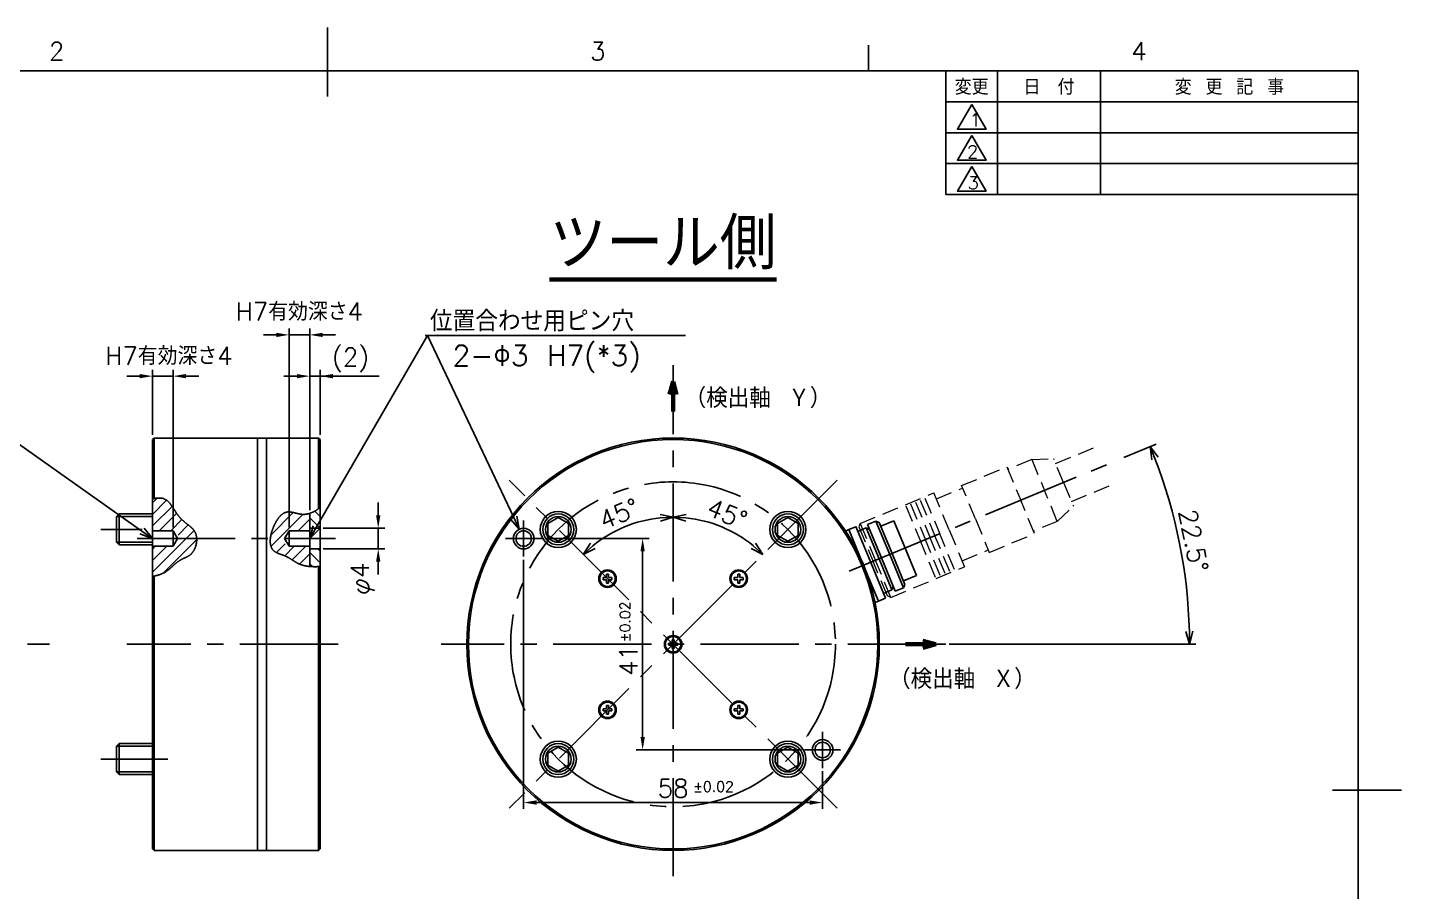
# Model space of a CAD drawing. Extents: x 0 to 418, y 0 to 295.
# Drawn here: x 151.8 to 418.4, y 127.8 to 295.4 of the extents above; entities that cross this region are included whole.
import ezdxf
from ezdxf import colors
from ezdxf.entities.mleader import LeaderData, LeaderLine
from ezdxf.enums import TextEntityAlignment as Align
from ezdxf.math import Vec2, Vec3

# ---------------------------------------------------------------- set-up
doc = ezdxf.new("R2010")
doc.units = 0
doc.header["$MEASUREMENT"] = 0
doc.linetypes.add('CENTER2', pattern=[28.575, 19.05, -3.175, 3.175, -3.175])
doc.linetypes.add('HIDDEN2', pattern=[4.7625, 3.175, -1.5875])
doc.layers.get('0').update_dxf_attribs({"linetype": 'CONTINUOUS'})
doc.layers.get('DEFPOINTS').update_dxf_attribs({"linetype": 'CONTINUOUS'})
for name, color, linetype in [('かくれ線', 11, 'HIDDEN2'), ('テキスト', 4, 'CONTINUOUS'), ('ハッチング', 11, 'CONTINUOUS'), ('中心線', 1, 'CENTER2'), ('切断線', 5, 'CONTINUOUS'), ('図面枠', 7, 'CONTINUOUS'), ('外形線', 3, 'CONTINUOUS'), ('外形補助線', 11, 'CONTINUOUS'), ('寸法', 4, 'CONTINUOUS')]:
    doc.layers.add(name, color=color, linetype=linetype)
doc.styles.get("Standard").update_dxf_attribs({"font": 'txt.shx', "bigfont": 'extfont2.shx'})
doc.dimstyles.new('KIKAI2013', dxfattribs={"dimtxt": 3.5, "dimasz": 2.5, "dimexe": 1.25, "dimexo": 0.625, "dimgap": 1, "dimtad": 1, "dimdec": 4, "dimdsep": 46, "dimtxsty": 'STANDARD', "dimcen": 2.5, "dimclrd": 256, "dimclre": 256, "dimclrt": 256, "dimadec": 0, "dimazin": 0, "dimtfac": 1, "dimtdec": 4, "dimtmove": 2, "dimatfit": 3, "dimfxl": 1, "dimtolj": 1, "dimarcsym": 0})
doc.dimstyles.get("Standard").update_dxf_attribs({"dimtxt": 3.5, "dimasz": 2.5, "dimexe": 1.25, "dimexo": 0.625, "dimgap": 1, "dimtad": 1, "dimdec": 4, "dimdsep": 46, "dimtxsty": 'STANDARD', "dimcen": 0, "dimadec": 0, "dimazin": 0, "dimtfac": 0.6, "dimtdec": 4, "dimtmove": 2, "dimatfit": 3, "dimfxl": 1, "dimtolj": 1, "dimarcsym": 0})

# ---------------------------------------------------------------- blocks, each defined once
blk = doc.blocks.new('*D23')
at = {"layer": 'DEFPOINTS', "color": 0}
for p in [(248.08, 192.78), (306.08, 151.78), (306.08, 145.08)]:
    blk.add_point(p, dxfattribs=at)
at = {"layer": '寸法', "color": 0, "lineweight": -2}
for p, q in [((248.08, 192.15), (248.08, 143.83)), ((306.08, 151.15), (306.08, 143.83)), ((250.58, 145.08), (303.58, 145.08))]:
    blk.add_line(p, q, dxfattribs=at)
at = {"layer": '寸法', "color": 0}
for points in [[(250.58, 145.5), (250.58, 144.66), (248.08, 145.08)], [(303.58, 145.5), (303.58, 144.66), (306.08, 145.08)]]:
    blk.add_solid(points, dxfattribs=at)
at = {"layer": '寸法', "color": 0, "insert": (277.08, 147.83), "char_height": 3.5, "attachment_point": 5}
blk.add_mtext('\\A1;58', dxfattribs=at)
blk = doc.blocks.new('*D24')
at = {"layer": 'DEFPOINTS', "color": 0}
for p in [(251.58, 196.28), (271.17, 155.28), (302.58, 155.28)]:
    blk.add_point(p, dxfattribs=at)
at = {"layer": '寸法', "color": 0, "lineweight": -2}
for p, q in [((252.21, 196.28), (272.42, 196.28)), ((271.17, 193.78), (271.17, 157.78)), ((301.96, 155.28), (269.92, 155.28))]:
    blk.add_line(p, q, dxfattribs=at)
at = {"layer": '寸法', "color": 0}
for points in [[(270.75, 193.78), (271.59, 193.78), (271.17, 196.28)], [(270.75, 157.78), (271.59, 157.78), (271.17, 155.28)]]:
    blk.add_solid(points, dxfattribs=at)
at = {"layer": '寸法', "color": 0, "insert": (268.42, 172.63), "char_height": 3.5, "attachment_point": 5, "rotation": 90}
blk.add_mtext('\\A1;41', dxfattribs=at)
blk = doc.blocks.new('*D29')
at = {"layer": 'DEFPOINTS', "color": 0}
for p in [(208.58, 198.28), (219.87, 198.28), (208.58, 194.28)]:
    blk.add_point(p, dxfattribs=at)
at = {"layer": '寸法', "color": 0, "lineweight": -2}
for p, q in [((219.87, 200.78), (219.87, 203.28)), ((209.21, 198.28), (221.12, 198.28)), ((219.87, 194.28), (219.87, 198.28)), ((209.21, 194.28), (221.12, 194.28)), ((219.87, 191.78), (219.87, 189.28))]:
    blk.add_line(p, q, dxfattribs=at)
at = {"layer": '寸法', "color": 0}
for points in [[(219.45, 200.78), (220.29, 200.78), (219.87, 198.28)], [(219.45, 191.78), (220.29, 191.78), (219.87, 194.28)]]:
    blk.add_solid(points, dxfattribs=at)
at = {"layer": '寸法', "color": 0, "insert": (216.91, 188.48), "char_height": 3.5, "attachment_point": 5, "rotation": 90}
blk.add_mtext('\\A1;φ4', dxfattribs=at)
blk = doc.blocks.new('*D12')
at = {"layer": 'DEFPOINTS', "color": 0}
for p in [(180.08, 227.78), (176.08, 215.78), (180.08, 197.78)]:
    blk.add_point(p, dxfattribs=at)
at = {"layer": '寸法', "color": 0, "lineweight": -2}
for p, q in [((173.58, 227.78), (171.08, 227.78)), ((176.08, 216.4), (176.08, 229.03)), ((176.08, 227.78), (180.08, 227.78)), ((180.08, 198.4), (180.08, 229.03)), ((182.58, 227.78), (185.08, 227.78))]:
    blk.add_line(p, q, dxfattribs=at)
at = {"layer": '寸法', "color": 0}
for points in [[(173.58, 228.19), (173.58, 227.36), (176.08, 227.78)], [(182.58, 228.19), (182.58, 227.36), (180.08, 227.78)]]:
    blk.add_solid(points, dxfattribs=at)
at = {"layer": '寸法', "color": 0, "insert": (179.28, 231.69), "char_height": 3.5, "attachment_point": 5}
blk.add_mtext('\\A1;H7有効深さ4', dxfattribs=at)
blk = doc.blocks.new('*D14')
at = {"layer": 'DEFPOINTS', "color": 0}
for p in [(206.58, 227.78), (208.58, 215.78), (206.58, 201.17)]:
    blk.add_point(p, dxfattribs=at)
at = {"layer": '寸法', "color": 0, "lineweight": -2}
for p, q in [((204.08, 227.78), (201.58, 227.78)), ((206.58, 201.79), (206.58, 229.03)), ((208.58, 227.78), (206.58, 227.78)), ((208.58, 216.4), (208.58, 229.03)), ((211.08, 227.78), (213.58, 227.78))]:
    blk.add_line(p, q, dxfattribs=at)
at = {"layer": '寸法', "color": 0}
for points in [[(204.08, 228.19), (204.08, 227.36), (206.58, 227.78)], [(211.08, 228.19), (211.08, 227.36), (208.58, 227.78)]]:
    blk.add_solid(points, dxfattribs=at)
at = {"layer": '寸法', "color": 0, "insert": (214.5, 230.91), "char_height": 3.5, "attachment_point": 5}
blk.add_mtext('\\A1;(2)', dxfattribs=at)
blk = doc.blocks.new('*D13')
at = {"layer": 'DEFPOINTS', "color": 0}
for p in [(202.58, 235.78), (206.58, 201.17), (202.58, 197.78)]:
    blk.add_point(p, dxfattribs=at)
at = {"layer": '寸法', "color": 0, "lineweight": -2}
for p, q in [((200.08, 235.78), (197.58, 235.78)), ((202.58, 198.4), (202.58, 237.03)), ((206.58, 235.78), (202.58, 235.78)), ((206.58, 201.79), (206.58, 237.03)), ((209.08, 235.78), (211.58, 235.78))]:
    blk.add_line(p, q, dxfattribs=at)
at = {"layer": '寸法', "color": 0}
for points in [[(200.08, 236.19), (200.08, 235.36), (202.58, 235.78)], [(209.08, 236.19), (209.08, 235.36), (206.58, 235.78)]]:
    blk.add_solid(points, dxfattribs=at)
at = {"layer": '寸法', "color": 0, "insert": (204.58, 240.28), "char_height": 3.5, "attachment_point": 5}
blk.add_mtext('\\A1;H7有効深さ4', dxfattribs=at)
blk = doc.blocks.new('*X5')
at = {"color": 0}
for p, q in [((198.73, 216.79), (196.73, 218.79)), ((198.73, 219.04), (197.7, 220.07)), ((198.73, 210.06), (196.73, 212.06)), ((198.73, 212.3), (198.29, 212.74)), ((197.24, 209.3), (196.73, 209.81))]:
    blk.add_line(p, q, dxfattribs=at)
blk = doc.blocks.new('*X6')
at = {"color": 0}
for p, q in [((166.23, 221.69), (167.14, 222.59)), ((166.23, 219.44), (168.97, 222.18)), ((166.23, 217.2), (170.03, 220.99)), ((167.52, 216.24), (170.92, 219.64)), ((189.22, 215.49), (193.53, 219.8)), ((190.72, 214.74), (195.41, 219.43)), ((169.77, 216.24), (171.93, 218.41)), ((171.2, 215.43), (173.17, 217.4)), ((172.76, 214.74), (174.3, 216.29)), ((194.46, 216.24), (196.73, 218.51)), ((196.71, 216.24), (196.73, 216.26)), ((166.23, 208.22), (172.76, 214.74)), ((168.28, 208.02), (174.8, 214.54)), ((189.21, 213.23), (190.72, 214.74)), ((190.26, 212.04), (191.95, 213.73)), ((166.23, 210.46), (169.01, 213.24)), ((166.23, 212.71), (166.77, 213.24)), ((191.87, 211.4), (193.71, 213.24)), ((193.32, 210.61), (195.95, 213.24)), ((194.75, 209.79), (196.73, 211.77)), ((196.55, 209.35), (196.73, 209.53))]:
    blk.add_line(p, q, dxfattribs=at)
blk = doc.blocks.new('_OPEN30')
at = {"color": 0, "linetype": 'ByBlock'}
for p, q in [((-1, 0.27), (0, 0)), ((0, 0), (-1, -0.27)), ((0, 0), (-1, 0))]:
    blk.add_line(p, q, dxfattribs=at)
blk = doc.blocks.new('*D30')
at = {"layer": 'DEFPOINTS', "color": 0}
for p in [(277.08, 229.9), (245.26, 207.6), (270.7, 199.58), (308.9, 143.96), (277.08, 130.78)]:
    blk.add_point(p, dxfattribs=at)
at = {"layer": '寸法', "lineweight": -2}
blk.add_arc((277.08, 175.78), 24.64, 95.8155, 129.1845, dxfattribs=at)
at = {"layer": '寸法', "lineweight": -2, "xscale": 2.5, "yscale": 2.5, "zscale": 2.5}
for p, rotation in [((277.08, 200.42), 2.907738885062693), ((259.66, 193.2), 222.0922611149374)]:
    blk.add_blockref('_OPEN30', p, dxfattribs=dict(at, rotation=rotation))
at = {"layer": '寸法', "insert": (266.6, 201.08), "char_height": 3.5, "attachment_point": 5, "rotation": 22.5}
blk.add_mtext('\\A1;45°', dxfattribs=at)
blk = doc.blocks.new('*D31')
at = {"layer": 'DEFPOINTS', "color": 0}
for p in [(277.08, 229.9), (308.9, 207.6), (289.4, 197.12), (245.26, 143.96), (277.08, 130.78)]:
    blk.add_point(p, dxfattribs=at)
at = {"layer": '寸法', "lineweight": -2}
blk.add_arc((277.08, 175.78), 24.64, 50.8155, 84.1845, dxfattribs=at)
at = {"layer": '寸法', "lineweight": -2, "xscale": 2.5, "yscale": 2.5, "zscale": 2.5}
for p, rotation in [((277.08, 200.42), 177.0922611149374), ((294.5, 193.2), 317.9077388850622)]:
    blk.add_blockref('_OPEN30', p, dxfattribs=dict(at, rotation=rotation))
at = {"layer": '寸法', "insert": (287.56, 201.08), "char_height": 3.5, "attachment_point": 5, "rotation": 337.5}
blk.add_mtext('\\A1;45°', dxfattribs=at)
blk = doc.blocks.new('*D34')
at = {"layer": 'DEFPOINTS', "color": 0}
for p in [(363.93, 211.75), (311.27, 189.94), (376.41, 188.85), (232.08, 175.78), (330.02, 175.78)]:
    blk.add_point(p, dxfattribs=at)
at = {"layer": '寸法', "lineweight": -2}
for p, q in [((364.51, 211.99), (370.8, 214.6)), ((330.64, 175.78), (378.52, 175.78))]:
    blk.add_line(p, q, dxfattribs=at)
blk.add_arc((277.08, 175.78), 100.19, 1.4297, 21.0703, dxfattribs=at)
at = {"layer": '寸法', "lineweight": -2, "xscale": 2.5, "yscale": 2.5, "zscale": 2.5}
for p, rotation in [((369.64, 214.12), 111.7851479732298), ((377.27, 175.78), 270.7148520267702)]:
    blk.add_blockref('_OPEN30', p, dxfattribs=dict(at, rotation=rotation))
at = {"layer": '寸法', "insert": (378.04, 195.86), "char_height": 3.5, "attachment_point": 5, "rotation": 281.25}
blk.add_mtext('\\A1;22.5°', dxfattribs=at)

msp = doc.modelspace()

# ---------------------------------------------------------------- linework, layer by layer
at = {"layer": 'かくれ線', "lineweight": 5}
for p, q in [((351.29901, 210.84831), (359.61392, 214.29246)), ((346.64678, 211.62727), (342.02738, 209.71385)), ((346.64678, 211.62727), (350.91632, 211.77219)), ((346.64678, 211.62727), (349.13422, 205.62205)), ((352.82974, 207.15279), (350.91632, 211.77219)), ((333.05919, 206.5403), (341.83604, 210.17579)), ((341.83604, 210.17579), (344.51483, 203.70864)), ((328.16919, 203.9736), (333.25053, 206.07836)), ((335.73797, 200.07314), (333.05919, 206.5403)), ((351.62167, 199.61684), (349.13422, 205.62205)), ((352.82974, 207.15279), (354.74316, 202.53339)), ((354.36048, 203.45727), (362.67539, 206.90142)), ((313.3707, 199.19686), (327.69084, 205.12845)), ((322.24323, 202.60138), (325.11336, 195.67228)), ((323.16711, 202.98406), (326.03724, 196.05497)), ((324.09099, 203.36675), (326.96111, 196.43765)), ((325.01487, 203.74943), (327.88499, 196.82034)), ((325.93875, 204.13212), (328.80887, 197.20302)), ((330.65663, 197.96839), (327.69084, 205.12845)), ((347.19361, 197.24148), (344.51483, 203.70864)), ((335.73797, 200.07314), (338.41675, 193.60599)), ((351.62167, 199.61684), (354.74316, 202.53339)), ((313.3707, 199.19686), (313.10011, 198.54358)), ((313.10011, 198.54358), (315.87456, 191.84545)), ((313.3707, 199.19686), (316.3365, 192.03679)), ((330.65663, 197.96839), (333.62243, 190.80832)), ((351.62167, 199.61684), (347.00227, 197.70342)), ((327.98348, 188.74319), (325.11336, 195.67228)), ((328.90736, 189.12587), (326.03724, 196.05497)), ((329.83124, 189.50856), (326.96111, 196.43765)), ((330.75512, 189.89124), (327.88499, 196.82034)), ((331.679, 190.27392), (328.80887, 197.20302)), ((338.41675, 193.60599), (347.19361, 197.24148)), ((319.3023, 184.87673), (316.3365, 192.03679)), ((333.14408, 191.96317), (338.22541, 194.06793)), ((318.64902, 185.14732), (315.87456, 191.84545)), ((319.3023, 184.87673), (333.62243, 190.80832)), ((319.3023, 184.87673), (318.64902, 185.14732))]:
    msp.add_line(p, q, dxfattribs=at)
at = {"layer": 'テキスト', "lineweight": 60}
for p, q in [((277.08022, 226.7353), (276.40596, 224.23647)), ((277.08764, 220.89432), (277.08022, 226.7353)), ((277.08022, 226.7353), (277.7457, 224.23412)), ((328.03919, 175.77632), (325.54037, 176.45058)), ((322.19822, 175.7689), (328.03919, 175.77632)), ((328.03919, 175.77632), (325.53802, 175.11083))]:
    msp.add_line(p, q, dxfattribs=at)
at = {"layer": '中心線'}
for p, q in [((277.08022, 130.77632), (277.08022, 229.89906)), ((311.26972, 189.93807), (363.93085, 211.75102)), ((308.90002, 143.95651), (245.26041, 207.59612)), ((308.90002, 207.59612), (245.26041, 143.95651)), ((174.08022, 198.05018), (166.08022, 198.05018)), ((248.08022, 192.77632), (248.08022, 199.77632)), ((173.08022, 196.27632), (211.58022, 196.27632)), ((251.58022, 196.27632), (244.58022, 196.27632)), ((66.08022, 175.77632), (156.08022, 175.77632)), ((212.08022, 175.77632), (171.08022, 175.77632)), ((330.01722, 175.77632), (232.08022, 175.77632)), ((306.08022, 151.77632), (306.08022, 158.77632)), ((309.58022, 155.27632), (302.58022, 155.27632)), ((179.08022, 153.50245), (166.08022, 153.50245))]:
    msp.add_line(p, q, dxfattribs=at)
msp.add_circle((277.08022, 175.77632), 31.5, dxfattribs=at)
at = {"layer": '切断線'}
for points in [[(176.08016, 203.97755, 0), (176.16016, 203.99555, 0), (176.24016, 204.01255, 0), (176.31916, 204.02855, 0), (176.39716, 204.04355, 0), (176.47616, 204.05755, 0), (176.55416, 204.07055, 0), (176.63116, 204.08355, 0), (176.70816, 204.09455, 0), (176.78416, 204.10455, 0), (176.86016, 204.11355, 0), (176.93616, 204.12155, 0), (177.01016, 204.12855, 0), (177.08516, 204.13455, 0), (177.15816, 204.13855, 0), (177.23216, 204.14155, 0), (177.30416, 204.14355, 0), (177.37616, 204.14355, 0), (177.44716, 204.14255, 0), (177.51816, 204.14055, 0), (177.58816, 204.13655, 0), (177.65716, 204.13155, 0), (177.72616, 204.12455, 0), (177.79416, 204.11655, 0), (177.86116, 204.10655, 0), (177.92716, 204.09455, 0), (177.99316, 204.08155, 0), (178.05816, 204.06655, 0), (178.12216, 204.05055, 0), (178.18516, 204.03255, 0), (178.24816, 204.01255, 0), (178.31016, 203.99055, 0), (178.37016, 203.96655, 0), (178.43016, 203.94055, 0), (178.49016, 203.91355, 0), (178.54816, 203.88355, 0), (178.60516, 203.85255, 0), (178.66216, 203.81955, 0), (178.71716, 203.78455, 0), (178.77216, 203.74755, 0), (178.82616, 203.70955, 0), (178.88016, 203.66955, 0), (178.93216, 203.62755, 0), (178.98416, 203.58455, 0), (179.03616, 203.53955, 0), (179.08716, 203.49355, 0), (179.13716, 203.44555, 0), (179.18616, 203.39655, 0), (179.23516, 203.34655, 0), (179.28416, 203.29455, 0), (179.33216, 203.24155, 0), (179.38016, 203.18755, 0), (179.42716, 203.13255, 0), (179.47316, 203.07555, 0), (179.52016, 203.01855, 0), (179.56616, 202.95955, 0), (179.61216, 202.90055, 0), (179.65716, 202.83955, 0), (179.70216, 202.77855, 0), (179.74716, 202.71655, 0), (179.79216, 202.65355, 0), (179.83616, 202.58955, 0), (179.88016, 202.52555, 0), (179.92516, 202.46055, 0), (179.96916, 202.39455, 0), (180.01316, 202.32855, 0), (180.05616, 202.26155, 0), (180.10016, 202.19455, 0), (180.14416, 202.12655, 0), (180.18816, 202.05855, 0), (180.23216, 201.99055, 0), (180.27616, 201.92155, 0), (180.32016, 201.85255, 0), (180.36516, 201.78355, 0), (180.40916, 201.71455, 0), (180.45416, 201.64555, 0), (180.49816, 201.57555, 0), (180.54316, 201.50655, 0), (180.58916, 201.43755, 0), (180.63416, 201.36755, 0), (180.68016, 201.29855, 0), (180.72716, 201.22955, 0), (180.77316, 201.16055, 0), (180.82016, 201.09255, 0), (180.86816, 201.02455, 0), (180.91616, 200.95655, 0), (180.96416, 200.88855, 0), (181.01316, 200.82155, 0), (181.06316, 200.75555, 0), (181.11316, 200.68955, 0), (181.16316, 200.62355, 0), (181.21416, 200.55855, 0), (181.26616, 200.49455, 0), (181.31916, 200.43155, 0), (181.37216, 200.36855, 0), (181.42616, 200.30655, 0), (181.48116, 200.24555, 0), (181.53616, 200.18555, 0), (181.59216, 200.12655, 0), (181.65016, 200.06855, 0), (181.70716, 200.01055, 0), (181.76616, 199.95455, 0), (181.82516, 199.89855, 0), (181.88516, 199.84355, 0), (181.94516, 199.78955, 0), (182.00616, 199.73655, 0), (182.06716, 199.68355, 0), (182.12916, 199.63155, 0), (182.19116, 199.57955, 0), (182.25316, 199.52855, 0), (182.31516, 199.47855, 0), (182.37816, 199.42855, 0), (182.44116, 199.37855, 0), (182.50416, 199.32855, 0), (182.56716, 199.27955, 0), (182.63016, 199.23055, 0), (182.69216, 199.18255, 0), (182.75516, 199.13355, 0), (182.81816, 199.08555, 0), (182.88016, 199.03655, 0), (182.94216, 198.98855, 0), (183.00416, 198.94055, 0), (183.06516, 198.89155, 0), (183.12616, 198.84355, 0), (183.18616, 198.79455, 0), (183.24616, 198.74555, 0), (183.30516, 198.69655, 0), (183.36416, 198.64755, 0), (183.42216, 198.59755, 0), (183.47916, 198.54755, 0), (183.53616, 198.49755, 0), (183.59116, 198.44655, 0), (183.64616, 198.39555, 0), (183.70016, 198.34355, 0), (183.75216, 198.29155, 0), (183.80416, 198.23855, 0), (183.85516, 198.18455, 0), (183.90416, 198.12955, 0), (183.95316, 198.07455, 0), (184.00016, 198.01855, 0), (184.04516, 197.96155, 0), (184.09016, 197.90455, 0), (184.13316, 197.84555, 0), (184.17416, 197.78555, 0), (184.21416, 197.72555, 0), (184.25316, 197.66355, 0), (184.29016, 197.60055, 0), (184.32516, 197.53655, 0), (184.35816, 197.47155, 0), (184.39016, 197.40455, 0), (184.42016, 197.33755, 0), (184.44816, 197.26855, 0), (184.47416, 197.19755, 0), (184.49916, 197.12655, 0), (184.52116, 197.05355, 0), (184.54216, 196.98055, 0), (184.56116, 196.90555, 0), (184.57816, 196.82955, 0), (184.59316, 196.75355, 0), (184.60716, 196.67555, 0), (184.61916, 196.59755, 0), (184.62916, 196.51855, 0), (184.63716, 196.43955, 0), (184.64416, 196.35855, 0), (184.64916, 196.27855, 0), (184.65216, 196.19655, 0), (184.65316, 196.11555, 0), (184.65316, 196.03255, 0), (184.65116, 195.95055, 0), (184.64816, 195.86755, 0), (184.64316, 195.78555, 0), (184.63616, 195.70255, 0), (184.62716, 195.61855, 0), (184.61716, 195.53555, 0), (184.60516, 195.45255, 0), (184.59216, 195.36955, 0), (184.57716, 195.28655, 0), (184.56116, 195.20455, 0), (184.54316, 195.12155, 0), (184.52316, 195.03955, 0), (184.50216, 194.95855, 0), (184.47916, 194.87655, 0), (184.45516, 194.79655, 0), (184.42916, 194.71555, 0), (184.40216, 194.63655, 0), (184.37316, 194.55755, 0), (184.34316, 194.47955, 0), (184.31116, 194.40155, 0), (184.27816, 194.32555, 0), (184.24316, 194.24955, 0), (184.20716, 194.17555, 0), (184.17016, 194.10155, 0), (184.13116, 194.02955, 0), (184.09016, 193.95755, 0), (184.04916, 193.88755, 0), (184.00616, 193.81855, 0), (183.96116, 193.75155, 0), (183.91516, 193.68555, 0), (183.86816, 193.62055, 0), (183.81916, 193.55755, 0), (183.76916, 193.49555, 0), (183.71816, 193.43555, 0), (183.66516, 193.37655, 0), (183.61216, 193.32055, 0), (183.55616, 193.26555, 0), (183.50016, 193.21255, 0), (183.44216, 193.16155, 0), (183.38316, 193.11155, 0), (183.32316, 193.06455, 0), (183.26116, 193.01955, 0), (183.19916, 192.97555, 0), (183.13616, 192.93355, 0), (183.07116, 192.89255, 0), (183.00616, 192.85355, 0), (182.94016, 192.81555, 0), (182.87316, 192.77855, 0), (182.80516, 192.74355, 0), (182.73716, 192.70855, 0), (182.66816, 192.67455, 0), (182.59916, 192.64155, 0), (182.53016, 192.60855, 0), (182.46016, 192.57655, 0), (182.39016, 192.54455, 0), (182.31916, 192.51355, 0), (182.24916, 192.48255, 0), (182.17916, 192.45055, 0), (182.10816, 192.41955, 0), (182.03816, 192.38855, 0), (181.96816, 192.35655, 0), (181.89816, 192.32455, 0), (181.82816, 192.29255, 0), (181.75916, 192.25955, 0), (181.69016, 192.22555, 0), (181.62116, 192.19055, 0), (181.55416, 192.15555, 0), (181.48616, 192.11855, 0), (181.42016, 192.08155, 0), (181.35416, 192.04255, 0), (181.28916, 192.00255, 0), (181.22516, 191.96155, 0), (181.16116, 191.91855, 0), (181.09916, 191.87555, 0), (181.03616, 191.83155, 0), (180.97516, 191.78655, 0), (180.91316, 191.74055, 0), (180.85316, 191.69355, 0), (180.79316, 191.64555, 0), (180.73316, 191.59755, 0), (180.67416, 191.54855, 0), (180.61516, 191.49855, 0), (180.55616, 191.44855, 0), (180.49816, 191.39755, 0), (180.44016, 191.34655, 0), (180.38316, 191.29555, 0), (180.32516, 191.24355, 0), (180.26816, 191.19155, 0), (180.21116, 191.13955, 0), (180.15516, 191.08655, 0), (180.09816, 191.03355, 0), (180.04116, 190.98155, 0), (179.98516, 190.92855, 0), (179.92816, 190.87555, 0), (179.87216, 190.82355, 0), (179.81616, 190.77055, 0), (179.75916, 190.71855, 0), (179.70216, 190.66655, 0), (179.64616, 190.61455, 0), (179.58916, 190.56255, 0), (179.53216, 190.51155, 0), (179.47516, 190.46155, 0), (179.41716, 190.41155, 0), (179.35916, 190.36155, 0), (179.30116, 190.31255, 0), (179.24316, 190.26455, 0), (179.18416, 190.21655, 0), (179.12516, 190.16955, 0), (179.06516, 190.12355, 0), (179.00516, 190.07855, 0), (178.94516, 190.03455, 0), (178.88416, 189.99155, 0), (178.82216, 189.94855, 0), (178.76016, 189.90755, 0), (178.69716, 189.86755, 0), (178.63416, 189.82755, 0), (178.57116, 189.78955, 0), (178.50616, 189.75255, 0), (178.44216, 189.71555, 0), (178.37716, 189.68055, 0), (178.31116, 189.64555, 0), (178.24516, 189.61155, 0), (178.17816, 189.57855, 0), (178.11116, 189.54655, 0), (178.04416, 189.51555, 0), (177.97616, 189.48555, 0), (177.90816, 189.45555, 0), (177.83916, 189.42655, 0), (177.77016, 189.39855, 0), (177.70016, 189.37155, 0), (177.63016, 189.34555, 0), (177.56016, 189.31955, 0), (177.48916, 189.29455, 0), (177.41816, 189.27055, 0), (177.34616, 189.24655, 0), (177.27416, 189.22455, 0), (177.20216, 189.20155, 0), (177.12916, 189.18055, 0), (177.05616, 189.15955, 0), (176.98316, 189.13955, 0), (176.90916, 189.11955, 0), (176.83516, 189.10055, 0), (176.76116, 189.08255, 0), (176.68716, 189.06455, 0), (176.61216, 189.04655, 0), (176.53716, 189.03055, 0), (176.46116, 189.01355, 0), (176.38516, 188.99855, 0), (176.31016, 188.98255, 0), (176.23316, 188.96855, 0), (176.15716, 188.95355, 0), (176.08016, 188.94055, 0)], [(208.58016, 202.27055, 0), (208.51216, 202.22155, 0), (208.44516, 202.17255, 0), (208.37716, 202.12455, 0), (208.30916, 202.07755, 0), (208.24116, 202.03055, 0), (208.17316, 201.98455, 0), (208.10416, 201.93955, 0), (208.03616, 201.89455, 0), (207.96716, 201.85055, 0), (207.89916, 201.80755, 0), (207.83016, 201.76555, 0), (207.76116, 201.72355, 0), (207.69216, 201.68255, 0), (207.62216, 201.64255, 0), (207.55316, 201.60355, 0), (207.48316, 201.56555, 0), (207.41316, 201.52855, 0), (207.34316, 201.49155, 0), (207.27316, 201.45655, 0), (207.20316, 201.42255, 0), (207.13216, 201.38855, 0), (207.06116, 201.35655, 0), (206.99116, 201.32555, 0), (206.91916, 201.29555, 0), (206.84816, 201.26655, 0), (206.77616, 201.23855, 0), (206.70516, 201.21255, 0), (206.63316, 201.18655, 0), (206.56016, 201.16255, 0), (206.48816, 201.13955, 0), (206.41516, 201.11855, 0), (206.34216, 201.09855, 0), (206.26916, 201.07955, 0), (206.19616, 201.06155, 0), (206.12216, 201.04555, 0), (206.04816, 201.03055, 0), (205.97416, 201.01755, 0), (205.89916, 201.00555, 0), (205.82416, 200.99555, 0), (205.74916, 200.98655, 0), (205.67416, 200.97955, 0), (205.59816, 200.97355, 0), (205.52316, 200.96955, 0), (205.44616, 200.96755, 0), (205.37016, 200.96655, 0), (205.29316, 200.96755, 0), (205.21616, 200.97055, 0), (205.13816, 200.97455, 0), (205.06016, 200.98055, 0), (204.98216, 200.98855, 0), (204.90416, 200.99755, 0), (204.82516, 201.00855, 0), (204.74616, 201.02155, 0), (204.66716, 201.03455, 0), (204.58816, 201.04955, 0), (204.50916, 201.06555, 0), (204.42916, 201.08255, 0), (204.34916, 201.09955, 0), (204.27016, 201.11755, 0), (204.19016, 201.13655, 0), (204.11016, 201.15555, 0), (204.03016, 201.17555, 0), (203.95116, 201.19455, 0), (203.87116, 201.21455, 0), (203.79116, 201.23455, 0), (203.71216, 201.25355, 0), (203.63316, 201.27255, 0), (203.55416, 201.29155, 0), (203.47516, 201.30955, 0), (203.39616, 201.32755, 0), (203.31816, 201.34455, 0), (203.24016, 201.36055, 0), (203.16216, 201.37555, 0), (203.08516, 201.38955, 0), (203.00816, 201.40155, 0), (202.93116, 201.41255, 0), (202.85516, 201.42255, 0), (202.77916, 201.43055, 0), (202.70416, 201.43755, 0), (202.63016, 201.44155, 0), (202.55616, 201.44455, 0), (202.48216, 201.44555, 0), (202.40916, 201.44355, 0), (202.33716, 201.43955, 0), (202.26516, 201.43355, 0), (202.19416, 201.42455, 0), (202.12416, 201.41255, 0), (202.05516, 201.39855, 0), (201.98616, 201.38155, 0), (201.91816, 201.36155, 0), (201.85116, 201.33955, 0), (201.78416, 201.31455, 0), (201.71816, 201.28755, 0), (201.65316, 201.25755, 0), (201.58916, 201.22555, 0), (201.52516, 201.19155, 0), (201.46216, 201.15455, 0), (201.40016, 201.11555, 0), (201.33816, 201.07455, 0), (201.27816, 201.03155, 0), (201.21716, 200.98655, 0), (201.15816, 200.93955, 0), (201.09916, 200.89055, 0), (201.04116, 200.83855, 0), (200.98416, 200.78555, 0), (200.92716, 200.73155, 0), (200.87116, 200.67455, 0), (200.81616, 200.61555, 0), (200.76216, 200.55555, 0), (200.70816, 200.49455, 0), (200.65516, 200.43055, 0), (200.60216, 200.36655, 0), (200.55016, 200.29955, 0), (200.49916, 200.23255, 0), (200.44816, 200.16255, 0), (200.39916, 200.09255, 0), (200.34916, 200.02055, 0), (200.30116, 199.94755, 0), (200.25316, 199.87355, 0), (200.20616, 199.79855, 0), (200.15916, 199.72255, 0), (200.11416, 199.64455, 0), (200.06816, 199.56655, 0), (200.02416, 199.48655, 0), (199.98016, 199.40655, 0), (199.93716, 199.32555, 0), (199.89416, 199.24355, 0), (199.85216, 199.16155, 0), (199.81116, 199.07755, 0), (199.77016, 198.99355, 0), (199.73016, 198.90955, 0), (199.69116, 198.82455, 0), (199.65216, 198.73855, 0), (199.61416, 198.65255, 0), (199.57716, 198.56655, 0), (199.54016, 198.47955, 0), (199.50516, 198.39255, 0), (199.47016, 198.30455, 0), (199.43616, 198.21655, 0), (199.40316, 198.12855, 0), (199.37016, 198.03955, 0), (199.33916, 197.95155, 0), (199.30816, 197.86255, 0), (199.27916, 197.77355, 0), (199.25016, 197.68455, 0), (199.22316, 197.59555, 0), (199.19616, 197.50655, 0), (199.17116, 197.41755, 0), (199.14616, 197.32855, 0), (199.12316, 197.23955, 0), (199.10116, 197.15055, 0), (199.07916, 197.06155, 0), (199.06016, 196.97355, 0), (199.04116, 196.88555, 0), (199.02316, 196.79755, 0), (199.00716, 196.70955, 0), (198.99216, 196.62255, 0), (198.97816, 196.53555, 0), (198.96616, 196.44955, 0), (198.95416, 196.36355, 0), (198.94516, 196.27755, 0), (198.93616, 196.19255, 0), (198.92916, 196.10855, 0), (198.92416, 196.02455, 0), (198.91916, 195.94155, 0), (198.91716, 195.85855, 0), (198.91616, 195.77655, 0), (198.91616, 195.69555, 0), (198.91816, 195.61555, 0), (198.92116, 195.53555, 0), (198.92616, 195.45755, 0), (198.93316, 195.37955, 0), (198.94116, 195.30255, 0), (198.95116, 195.22655, 0), (198.96316, 195.15255, 0), (198.97616, 195.07855, 0), (198.99116, 195.00555, 0), (199.00816, 194.93355, 0), (199.02616, 194.86355, 0), (199.04716, 194.79355, 0), (199.06916, 194.72555, 0), (199.09316, 194.65855, 0), (199.11916, 194.59355, 0), (199.14616, 194.52955, 0), (199.17616, 194.46655, 0), (199.20816, 194.40455, 0), (199.24116, 194.34455, 0), (199.27716, 194.28555, 0), (199.31416, 194.22855, 0), (199.35416, 194.17355, 0), (199.39616, 194.11955, 0), (199.44016, 194.06655, 0), (199.48516, 194.01655, 0), (199.53316, 193.96655, 0), (199.58416, 193.91955, 0), (199.63616, 193.87355, 0), (199.69016, 193.82955, 0), (199.74716, 193.78755, 0), (199.80516, 193.74655, 0), (199.86516, 193.70755, 0), (199.92716, 193.66955, 0), (199.99016, 193.63255, 0), (200.05516, 193.59655, 0), (200.12216, 193.56155, 0), (200.18916, 193.52855, 0), (200.25816, 193.49555, 0), (200.32916, 193.46355, 0), (200.40016, 193.43255, 0), (200.47316, 193.40255, 0), (200.54616, 193.37255, 0), (200.62016, 193.34355, 0), (200.69516, 193.31455, 0), (200.77116, 193.28555, 0), (200.84716, 193.25755, 0), (200.92416, 193.22955, 0), (201.00216, 193.20255, 0), (201.07916, 193.17455, 0), (201.15716, 193.14655, 0), (201.23516, 193.11855, 0), (201.31316, 193.09055, 0), (201.39116, 193.06255, 0), (201.46916, 193.03355, 0), (201.54716, 193.00455, 0), (201.62416, 192.97455, 0), (201.70116, 192.94355, 0), (201.77816, 192.91255, 0), (201.85416, 192.88155, 0), (201.93016, 192.84855, 0), (202.00516, 192.81455, 0), (202.07916, 192.78055, 0), (202.15216, 192.74455, 0), (202.22416, 192.70855, 0), (202.29616, 192.67155, 0), (202.36716, 192.63355, 0), (202.43816, 192.59455, 0), (202.50816, 192.55555, 0), (202.57716, 192.51555, 0), (202.64616, 192.47455, 0), (202.71516, 192.43355, 0), (202.78316, 192.39255, 0), (202.85016, 192.35055, 0), (202.91716, 192.30855, 0), (202.98416, 192.26655, 0), (203.05016, 192.22355, 0), (203.11716, 192.18155, 0), (203.18316, 192.13855, 0), (203.24816, 192.09655, 0), (203.31416, 192.05355, 0), (203.37916, 192.01155, 0), (203.44516, 191.96855, 0), (203.51016, 191.92655, 0), (203.57516, 191.88455, 0), (203.64016, 191.84355, 0), (203.70616, 191.80255, 0), (203.77116, 191.76255, 0), (203.83616, 191.72255, 0), (203.90216, 191.68255, 0), (203.96816, 191.64355, 0), (204.03416, 191.60555, 0), (204.10016, 191.56855, 0), (204.16616, 191.53255, 0), (204.23316, 191.49655, 0), (204.30016, 191.46255, 0), (204.36816, 191.42855, 0), (204.43616, 191.39655, 0), (204.50416, 191.36455, 0), (204.57316, 191.33455, 0), (204.64216, 191.30555, 0), (204.71216, 191.27755, 0), (204.78216, 191.24955, 0), (204.85216, 191.22355, 0), (204.92316, 191.19855, 0), (204.99416, 191.17455, 0), (205.06616, 191.15155, 0), (205.13816, 191.12855, 0), (205.21016, 191.10755, 0), (205.28316, 191.08755, 0), (205.35616, 191.06755, 0), (205.42916, 191.04955, 0), (205.50316, 191.03155, 0), (205.57716, 191.01455, 0), (205.65116, 190.99855, 0), (205.72616, 190.98355, 0), (205.80116, 190.96955, 0), (205.87716, 190.95555, 0), (205.95216, 190.94255, 0), (206.02816, 190.93055, 0), (206.10516, 190.91955, 0), (206.18116, 190.90855, 0), (206.25816, 190.89855, 0), (206.33516, 190.88955, 0), (206.41316, 190.88055, 0), (206.49016, 190.87355, 0), (206.56816, 190.86555, 0), (206.64616, 190.85955, 0), (206.72516, 190.85355, 0), (206.80316, 190.84755, 0), (206.88216, 190.84355, 0), (206.96116, 190.83855, 0), (207.04116, 190.83555, 0), (207.12016, 190.83155, 0), (207.20016, 190.82955, 0), (207.28016, 190.82755, 0), (207.36016, 190.82555, 0), (207.44016, 190.82455, 0), (207.52116, 190.82355, 0), (207.60116, 190.82355, 0), (207.68216, 190.82355, 0), (207.76316, 190.82355, 0), (207.84416, 190.82455, 0), (207.92516, 190.82555, 0), (208.00716, 190.82755, 0), (208.08816, 190.82955, 0), (208.17016, 190.83155, 0), (208.25216, 190.83455, 0), (208.33416, 190.83655, 0), (208.41616, 190.84055, 0), (208.49816, 190.84355, 0), (208.58016, 190.84655, 0)]]:
    msp.add_polyline3d(points, dxfattribs=at)
at = {"layer": '図面枠'}
for p, q in [((210, 282), (210, 295.4)), ((315, 287), (315, 292)), ((410, 287), (20, 287)), ((330, 263), (330, 287)), ((340, 263), (340, 287)), ((360, 263), (360, 287)), ((410, 10), (410, 287)), ((410, 281), (330, 281)), ((410, 275), (330, 275)), ((410, 269), (330, 269)), ((410, 263), (330, 263)), ((405, 147.5), (418.4, 147.5))]:
    msp.add_line(p, q, dxfattribs=at)
for points in [[(335.02244, 280.46104), (332.25115, 275.66104), (337.79372, 275.66104)], [(335.02244, 274.46104), (332.25115, 269.66104), (337.79372, 269.66104)], [(335.02244, 268.46104), (332.25115, 263.66104), (337.79372, 263.66104)]]:
    msp.add_lwpolyline(points, close=True, dxfattribs=at)
at = {"layer": '外形線'}
for p, q in [((176.08022, 215.47632), (176.38022, 215.77632)), ((176.08022, 175.77632), (176.08022, 215.47632)), ((196.48022, 215.77632), (176.38022, 215.77632)), ((176.38022, 204.04029), (176.38022, 215.77632)), ((198.18022, 215.77632), (196.48022, 215.77632)), ((196.48022, 175.77632), (196.48022, 215.77632)), ((208.28022, 215.77632), (198.18022, 215.77632)), ((198.18022, 215.77632), (198.18022, 175.77632)), ((208.28022, 202.05755), (208.28022, 215.77632)), ((208.58022, 215.47632), (208.28022, 215.77632)), ((208.58022, 175.77632), (208.58022, 215.47632)), ((169.08022, 200.55018), (169.58022, 201.05018)), ((169.08022, 200.55018), (169.08022, 195.55018)), ((169.58022, 201.05018), (169.58022, 195.05018)), ((169.58022, 201.05018), (176.08022, 201.05018)), ((206.58022, 190.86484), (206.58022, 201.16913)), ((252.80635, 199.20488), (254.80635, 200.35958)), ((254.80635, 200.35958), (256.80635, 199.20488)), ((297.35408, 199.20488), (299.35408, 200.35958)), ((299.35408, 200.35958), (301.35408, 199.20488)), ((180.08022, 197.77632), (176.08022, 197.77632)), ((180.08022, 197.77632), (180.94624, 196.27632)), ((180.08022, 194.77632), (180.08022, 197.77632)), ((202.58022, 197.77632), (201.71419, 196.27632)), ((202.58022, 194.77632), (202.58022, 197.77632)), ((202.58022, 197.77632), (206.58022, 197.77632)), ((206.58022, 198.27632), (208.58022, 198.27632)), ((252.80635, 199.20488), (252.80635, 196.89548)), ((256.80635, 199.20488), (256.80635, 196.89548)), ((297.35408, 199.20488), (297.35408, 196.89548)), ((301.35408, 199.20488), (301.35408, 196.89548)), ((311.16527, 198.01274), (310.50986, 197.74126)), ((311.16527, 198.01274), (312.54249, 198.58321)), ((314.0354, 191.08365), (311.16527, 198.01274)), ((312.54011, 198.58895), (315.41262, 191.65411)), ((312.92518, 197.65933), (314.54197, 198.32902)), ((314.54197, 198.32902), (317.02941, 192.3238)), ((314.54197, 198.32902), (315.19525, 198.05842)), ((314.81257, 198.9823), (316.42935, 199.652)), ((314.81257, 198.9823), (317.49135, 192.51515)), ((316.42935, 199.652), (319.10814, 193.18484)), ((316.42935, 199.652), (317.08264, 199.3814)), ((317.08264, 199.3814), (319.57008, 193.37618)), ((319.91032, 199.74087), (317.36965, 198.68849)), ((322.11075, 194.42856), (319.91032, 199.74087)), ((169.08022, 195.55018), (169.58022, 195.05018)), ((169.58022, 195.05018), (176.08022, 195.05018)), ((180.08022, 194.77632), (176.08022, 194.77632)), ((180.08022, 194.77632), (180.94624, 196.27632)), ((202.58022, 194.77632), (201.71419, 196.27632)), ((202.58022, 194.77632), (206.58022, 194.77632)), ((252.80635, 196.89548), (254.80635, 195.74078)), ((254.80635, 195.74078), (256.80635, 196.89548)), ((297.35408, 196.89548), (299.35408, 195.74078)), ((299.35408, 195.74078), (301.35408, 196.89548)), ((206.58022, 194.27632), (208.58022, 194.27632)), ((319.51685, 186.31859), (317.02941, 192.3238)), ((320.17013, 186.04799), (317.49135, 192.51515)), ((321.78692, 186.71769), (319.10814, 193.18484)), ((322.05752, 187.37097), (319.57008, 193.37618)), ((322.11075, 194.42856), (324.31118, 189.11626)), ((208.28022, 175.77632), (208.28022, 190.83524)), ((264.15229, 189.35424), (264.55229, 189.35424)), ((264.15229, 188.70424), (264.15229, 189.35424)), ((264.55229, 188.70424), (264.55229, 189.35424)), ((289.60814, 189.35424), (290.00814, 189.35424)), ((289.60814, 188.70424), (289.60814, 189.35424)), ((290.00814, 188.70424), (290.00814, 189.35424)), ((314.0354, 191.08365), (316.90553, 184.15455)), ((318.28275, 184.72501), (315.41262, 191.65411)), ((176.38022, 175.77632), (176.38022, 188.9975)), ((263.50229, 188.70424), (264.15229, 188.70424)), ((263.50229, 188.30424), (263.50229, 188.70424)), ((263.50229, 188.30424), (264.15229, 188.30424)), ((264.15229, 187.65424), (264.15229, 188.30424)), ((264.15229, 187.65424), (264.55229, 187.65424)), ((264.55229, 188.70424), (265.20229, 188.70424)), ((264.55229, 187.65424), (264.55229, 188.30424)), ((264.55229, 188.30424), (265.20229, 188.30424)), ((265.20229, 188.30424), (265.20229, 188.70424)), ((288.95814, 188.70424), (289.60814, 188.70424)), ((288.95814, 188.30424), (288.95814, 188.70424)), ((288.95814, 188.30424), (289.60814, 188.30424)), ((289.60814, 187.65424), (289.60814, 188.30424)), ((289.60814, 187.65424), (290.00814, 187.65424)), ((290.00814, 188.70424), (290.65814, 188.70424)), ((290.00814, 187.65424), (290.00814, 188.30424)), ((290.00814, 188.30424), (290.65814, 188.30424)), ((290.65814, 188.30424), (290.65814, 188.70424)), ((319.51685, 186.31859), (319.78745, 186.97187)), ((320.17013, 186.04799), (321.78692, 186.71769)), ((324.31118, 189.11626), (321.77051, 188.06388)), ((321.78692, 186.71769), (322.05752, 187.37097)), ((316.90553, 184.15455), (316.25011, 183.88307)), ((316.90553, 184.15455), (318.28275, 184.72501)), ((317.90006, 185.64889), (319.51685, 186.31859)), ((276.23022, 175.57632), (276.23022, 175.97632)), ((276.23022, 175.97632), (276.88022, 175.97632)), ((276.88022, 175.97632), (276.88022, 176.62632)), ((276.88022, 176.62632), (277.28022, 176.62632)), ((277.28022, 175.97632), (277.28022, 176.62632)), ((277.28022, 175.97632), (277.93022, 175.97632)), ((277.93022, 175.57632), (277.93022, 175.97632)), ((176.08022, 175.77632), (176.08022, 136.07632)), ((176.38022, 175.77632), (176.38022, 135.77632)), ((196.48022, 175.77632), (196.48022, 135.77632)), ((198.18022, 135.77632), (198.18022, 175.77632)), ((208.28022, 175.77632), (208.28022, 135.77632)), ((208.58022, 175.77632), (208.58022, 136.07632)), ((276.23022, 175.57632), (276.88022, 175.57632)), ((276.88022, 174.92632), (276.88022, 175.57632)), ((276.88022, 174.92632), (277.28022, 174.92632)), ((277.28022, 175.57632), (277.93022, 175.57632)), ((277.28022, 174.92632), (277.28022, 175.57632)), ((263.50229, 162.8484), (263.50229, 163.2484)), ((263.50229, 163.2484), (264.15229, 163.2484)), ((263.50229, 162.8484), (264.15229, 162.8484)), ((264.15229, 163.2484), (264.15229, 163.8984)), ((264.15229, 163.8984), (264.55229, 163.8984)), ((264.15229, 162.1984), (264.15229, 162.8484)), ((264.55229, 163.2484), (264.55229, 163.8984)), ((264.55229, 163.2484), (265.20229, 163.2484)), ((264.55229, 162.8484), (265.20229, 162.8484)), ((264.55229, 162.1984), (264.55229, 162.8484)), ((265.20229, 162.8484), (265.20229, 163.2484)), ((288.95814, 163.2484), (289.60814, 163.2484)), ((288.95814, 162.8484), (288.95814, 163.2484)), ((288.95814, 162.8484), (289.60814, 162.8484)), ((289.60814, 163.8984), (290.00814, 163.8984)), ((289.60814, 163.2484), (289.60814, 163.8984)), ((289.60814, 162.1984), (289.60814, 162.8484)), ((290.00814, 163.2484), (290.00814, 163.8984)), ((290.00814, 163.2484), (290.65814, 163.2484)), ((290.00814, 162.1984), (290.00814, 162.8484)), ((290.00814, 162.8484), (290.65814, 162.8484)), ((290.65814, 162.8484), (290.65814, 163.2484)), ((264.15229, 162.1984), (264.55229, 162.1984)), ((289.60814, 162.1984), (290.00814, 162.1984)), ((169.08022, 156.00245), (169.58022, 156.50245)), ((169.08022, 151.00245), (169.08022, 156.00245)), ((169.58022, 156.50245), (176.08022, 156.50245)), ((169.58022, 150.50245), (169.58022, 156.50245)), ((252.80635, 154.65715), (254.80635, 155.81186)), ((252.80635, 154.65715), (252.80635, 152.34775)), ((254.80635, 155.81186), (256.80635, 154.65715)), ((256.80635, 154.65715), (256.80635, 152.34775)), ((297.35408, 154.65715), (299.35408, 155.81186)), ((297.35408, 154.65715), (297.35408, 152.34775)), ((299.35408, 155.81186), (301.35408, 154.65715)), ((301.35408, 154.65715), (301.35408, 152.34775)), ((252.80635, 152.34775), (254.80635, 151.19305)), ((254.80635, 151.19305), (256.80635, 152.34775)), ((297.35408, 152.34775), (299.35408, 151.19305)), ((299.35408, 151.19305), (301.35408, 152.34775)), ((169.08022, 151.00245), (169.58022, 150.50245)), ((169.58022, 150.50245), (176.08022, 150.50245)), ((176.38022, 135.77632), (176.08022, 136.07632)), ((208.58022, 136.07632), (208.28022, 135.77632)), ((196.48022, 135.77632), (176.38022, 135.77632)), ((198.18022, 135.77632), (196.48022, 135.77632)), ((208.28022, 135.77632), (198.18022, 135.77632))]:
    msp.add_line(p, q, dxfattribs=at)
for centre, radius in [((277.08022, 175.77632), 40), ((277.08022, 175.77632), 39.7), ((254.80635, 198.05018), 3.5), ((254.80635, 198.05018), 2.5), ((299.35408, 198.05018), 3.5), ((299.35408, 198.05018), 2.5), ((248.08022, 196.27632), 2), ((248.08022, 196.27632), 1.5), ((264.35229, 188.50424), 1.7), ((264.35229, 188.50424), 1.5), ((289.80814, 188.50424), 1.7), ((289.80814, 188.50424), 1.5), ((277.08022, 175.77632), 1.7), ((277.08022, 175.77632), 1.5), ((264.35229, 163.0484), 1.7), ((264.35229, 163.0484), 1.5), ((289.80814, 163.0484), 1.7), ((289.80814, 163.0484), 1.5), ((254.80635, 153.50245), 3.5), ((254.80635, 153.50245), 2.5), ((299.35408, 153.50245), 3.5), ((299.35408, 153.50245), 2.5), ((306.08022, 155.27632), 2), ((306.08022, 155.27632), 1.5)]:
    msp.add_circle(centre, radius, dxfattribs=at)
at = {"layer": '外形補助線', "color": 11}
for p, q in [((169.08022, 200.55018), (176.08022, 200.55018)), ((169.08022, 195.55018), (176.08022, 195.55018)), ((169.08022, 156.00245), (176.08022, 156.00245)), ((169.08022, 151.00245), (176.08022, 151.00245))]:
    msp.add_line(p, q, dxfattribs=at)
for centre in [(254.80635, 198.05018), (299.35408, 198.05018), (254.80635, 153.50245), (299.35408, 153.50245)]:
    msp.add_circle(centre, 3, dxfattribs=at)
at = {"layer": '寸法'}
msp.add_line((208.58022, 227.77632), (220.05594, 227.77632), dxfattribs=at)

# ---------------------------------------------------------------- block references
at = {"layer": 'ハッチング', "color": 11, "linetype": 'Continuous'}
for name in ['*X6', '*X5']:
    msp.add_blockref(name, (9.84916, -18.46545), dxfattribs=at)

# ---------------------------------------------------------------- texts
at = {"layer": 'テキスト'}
for s, p in [('（検出軸 Ｙ）', (279.31653, 221.62979)), ('（検出軸 Ｘ）', (318.97206, 167.13397))]:
    msp.add_text(s, height=3.8, dxfattribs=at).set_placement(p)
at = {"layer": 'テキスト', "lineweight": 60, "insert": (253.12407, 258.51059), "char_height": 10, "attachment_point": 1}
msp.add_mtext_dynamic_manual_height_columns('{\\Lツール側}', width=159.4245971, gutter_width=20, heights=[0], dxfattribs=at)
at = {"layer": '図面枠'}
for s, height, p in [('2', 3.5, (155.98179, 289.05118)), ('3', 3.5, (260.98179, 289.05118)), ('4', 3.5, (365.98179, 289.05118)), ('1', 2.5, (334.60629, 276.21188)), ('2', 2.5, (334.12162, 270.03027)), ('3', 2.5, (334.24279, 264.03027))]:
    msp.add_text(s, height=height, dxfattribs=at).set_placement(p)
for s, p in [('変更', (335, 284)), ('日\u3000付', (350, 284)), ('変 更 記 事', (385, 284))]:
    msp.add_text(s, height=3, dxfattribs=at).set_placement(p, align=Align.MIDDLE)
at = {"layer": '寸法'}
msp.add_text('±0.02', height=2, rotation=90, dxfattribs=at).set_placement((268.74821, 176.18905))
msp.add_text('±0.02', height=2, dxfattribs=at).set_placement((280.97671, 147.16445))

# ---------------------------------------------------------------- dimensions: what is measured, and where the dimension line sits
dim = msp.add_linear_dim(base=(202.58022, 235.77632), p1=(206.58022, 201.16913), p2=(202.58022, 197.77632), text='H7有効深さ<>', dimstyle='STANDARD', dxfattribs=at)
dim.commit()
dim.dimension.update_dxf_attribs({"geometry": '*D13', "text_midpoint": (204.58022, 240.27632)})
for base, p1, p2, text, picture, middle in [((180.08022, 227.77632), (176.08022, 215.77632), (180.08022, 197.77632), 'H7有効深さ<>', '*D12', (179.27913, 231.68894)), ((206.58022, 227.77632), (208.58022, 215.77632), (206.58022, 201.16913), '(<>)', '*D14', (214.4964, 230.91132))]:
    dim = msp.add_linear_dim(base=base, p1=p1, p2=p2, text=text, dimstyle='STANDARD', dxfattribs=at)
    dim.commit()
    dim.dimension.update_dxf_attribs({"geometry": picture, "text_midpoint": middle, "dimtype": 160})
for base, line1, line2, override, picture, middle in [((270.70258, 199.57799), ((277.08022, 130.77632), (277.08022, 229.89906)), ((308.90002, 143.95651), (245.26041, 207.59612)), {"dimblk": 'OPEN30', "dimtmove": 0, "dimldrblk": 'OPEN30', "dimtzin": 0}, '*D30', (266.59802, 201.08258)), ((289.40087, 197.11631), ((308.90002, 207.59612), (245.26041, 143.95651)), ((277.08022, 130.77632), (277.08022, 229.89906)), {"dimblk": 'OPEN30', "dimtmove": 0, "dimldrblk": 'OPEN30', "dimtzin": 0}, '*D31', (287.56241, 201.08258)), ((376.41387, 188.85384), ((330.01722, 175.77632), (232.08022, 175.77632)), ((311.26972, 189.93807), (363.93085, 211.75102)), {"dimblk": 'OPEN30', "dimadec": 1, "dimtmove": 0, "dimldrblk": 'OPEN30', "dimtzin": 0}, '*D34', (378.04304, 195.85907))]:
    dim = msp.add_angular_dim_2l(base=base, line1=line1, line2=line2, dimstyle='KIKAI2013', override=override, dxfattribs=at)
    dim.commit()
    dim.dimension.update_dxf_attribs({"geometry": picture, "text_midpoint": middle})
dim = msp.add_linear_dim(base=(219.87114, 198.27632), p1=(208.58022, 194.27632), p2=(208.58022, 198.27632), angle=90, text='φ<>', dimstyle='STANDARD', dxfattribs=at)
dim.commit()
dim.dimension.update_dxf_attribs({"geometry": '*D29', "text_midpoint": (216.91442, 188.48153), "dimtype": 160})
dim = msp.add_linear_dim(base=(271.17009, 155.27632), p1=(251.58022, 196.27632), p2=(302.58022, 155.27632), angle=90, dimstyle='STANDARD', dxfattribs=at)
dim.commit()
dim.dimension.update_dxf_attribs({"geometry": '*D24', "text_midpoint": (268.42009, 172.62825), "dimtype": 160})
dim = msp.add_linear_dim(base=(306.08022, 145.07863), p1=(248.08022, 192.77632), p2=(306.08022, 151.77632), dimstyle='STANDARD', dxfattribs=at)
dim.commit()
dim.dimension.update_dxf_attribs({"geometry": '*D23', "text_midpoint": (277.08022, 147.82863)})

# ---------------------------------------------------------------- leaders
at = {"layer": 'テキスト'}
ml = msp.add_multileader_mtext('Standard', dxfattribs=at)
ml.set_content('位置合わせ用ピン穴 \\P2-φ3 H7(*3)  ', color=256, style='STANDARD')
ml.set_leader_properties()
ml.set_arrow_properties(name='OPEN30')
ml.build(insert=Vec2(0, 0))
ml.multileader.update_dxf_attribs({"text_left_attachment_type": 6, "text_right_attachment_type": 6, "dogleg_length": 0.36, "arrow_head_size": 2.5})
ctx = ml.context
ctx.base_point, ctx.arrow_head_size, ctx.landing_gap_size, ctx.plane_origin = Vec3(82.48585, 232.25728), 2.5, 0.09, Vec3(190.66595, 190.9977)
ctx.left_attachment, ctx.right_attachment = 6, 6
notes = []
notes.append((ctx, [(0, (1, 1, 0), (125.15919, 232.25728), (-1, 0), 0.36, [(0, [(176.08022, 196.27632)], 0, [])])]))
ctx.mtext.insert, ctx.mtext.flow_direction = Vec3(82.57585, 237.05728), 5
ml = msp.add_multileader_mtext('Standard', dxfattribs=at)
ml.set_content('', color=256, style='STANDARD')
ml.set_leader_properties()
ml.set_arrow_properties(name='OPEN30')
ml.build(insert=Vec2(0, 0))
ml.multileader.update_dxf_attribs({"text_left_attachment_type": 6, "text_right_attachment_type": 6, "dogleg_length": 0.36, "arrow_head_size": 2.5})
ctx = ml.context
ctx.base_point, ctx.arrow_head_size, ctx.landing_gap_size, ctx.plane_origin = Vec3(228.90714, 235.6551), 2.5, 0.09, Vec3(248.08022, 196.27632)
ctx.left_attachment, ctx.right_attachment = 6, 6
notes.append((ctx, [(0, (1, 1, 0), (229.44714, 235.6551), (-1, 0), 0.36, [(0, [(247.22479, 198.08415)], 0, [])])]))
ctx.mtext.insert, ctx.mtext.flow_direction = Vec3(228.99714, 239.6551), 5
at = {"layer": '寸法'}
ml = msp.add_multileader_mtext('Standard', dxfattribs=at)
ml.set_content('位置合わせ用ピン穴\\P\u30002-Φ3 H7(*3)', color=256, style='STANDARD')
ml.set_leader_properties()
ml.set_arrow_properties(name='OPEN30')
ml.build(insert=Vec2(0, 0))
ml.multileader.update_dxf_attribs({"text_left_attachment_type": 6, "text_right_attachment_type": 6, "dogleg_length": 0.36, "arrow_head_size": 2.5})
ctx = ml.context
ctx.base_point, ctx.arrow_head_size, ctx.landing_gap_size, ctx.plane_origin = Vec3(229.80714, 235.6551), 2.5, 0.09, Vec3(206.58022, 196.27632)
ctx.left_attachment, ctx.right_attachment = 6, 6
notes.append((ctx, [(0, (1, 1, 0), (229.44714, 235.6551), (1, 0), 0.36, [(0, [(206.58022, 196.27632)], 0, [])])]))
ctx.mtext.insert, ctx.mtext.flow_direction = Vec3(229.89714, 240.4551), 5
for ctx, leaders in notes:
    for number, flags, end, landing, length, lines in leaders:
        leader = LeaderData()
        leader.index, (leader.has_last_leader_line, leader.has_dogleg_vector, leader.attachment_direction) = number, flags
        leader.last_leader_point, leader.dogleg_vector, leader.dogleg_length = Vec3(end), Vec3(landing), length
        for number, points, colour, breaks in lines:
            line = LeaderLine()
            line.index, line.vertices, line.color, line.breaks = number, Vec3.list(points), colors.encode_raw_color(colour), breaks
            leader.lines.append(line)
        ctx.leaders.append(leader)

doc.saveas('drawing.dxf')
